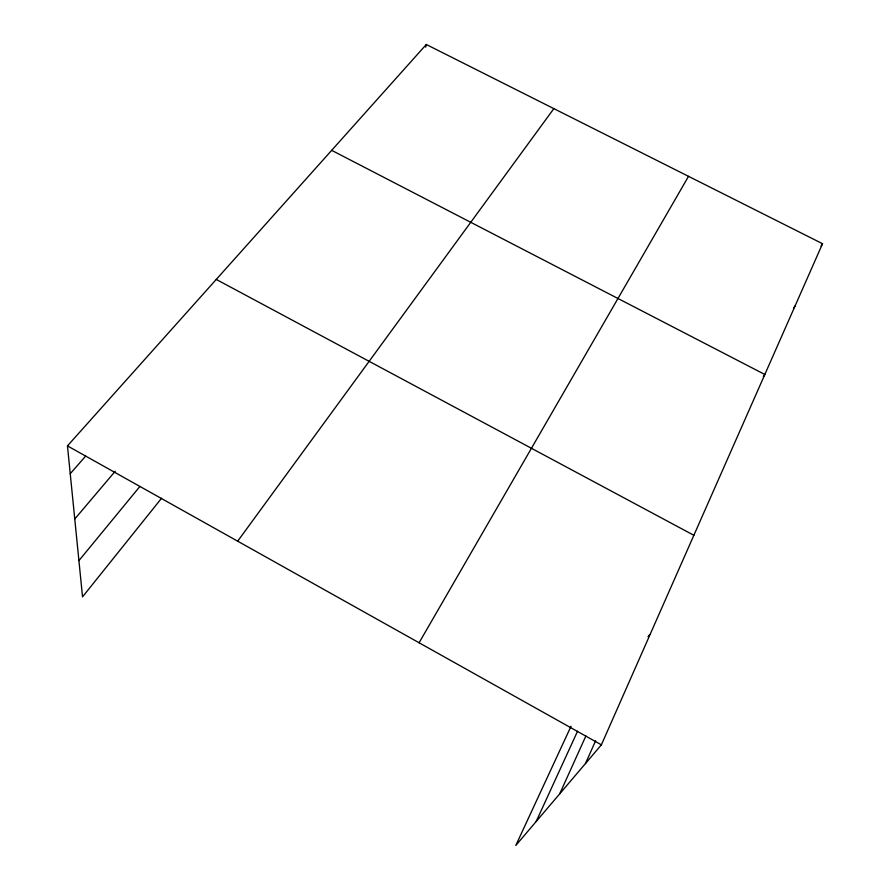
<?xml version="1.0" encoding="UTF-8"?>
<svg xmlns="http://www.w3.org/2000/svg" width="890" height="890" viewBox="0 0 890 890"><rect width="100%" height="100%" fill="white"/><g stroke="black" fill="none" stroke-linecap="round" stroke-linejoin="round"><path stroke-width="1.33" d="M425.709 47.137L426.299 44.5L822.538 243.715L601.384 744.83L515.777 845.5L571.013 726.285M585.475 763.531L595.633 740.758M559.71 793.836L585.909 735.93M536.169 821.515L577.543 731.246M419.101 642.769L688.526 176.342M821.047 246.007L822.538 243.715M793.591 308.151L795.093 305.893M763.331 376.681L764.822 374.479L331.681 150.343M237.674 541.187L553.847 108.625M648.042 636.662L649.7 634.537M161.602 498.211L82.536 596.867L67.462 445.879L426.299 44.5M78.921 560.633L139.786 486.585M74.76 519.015L115.199 471.266M70.243 473.714L85.663 456.092M216.27 279.438L693.855 535.291M67.462 445.879L601.384 744.83"/></g></svg>
